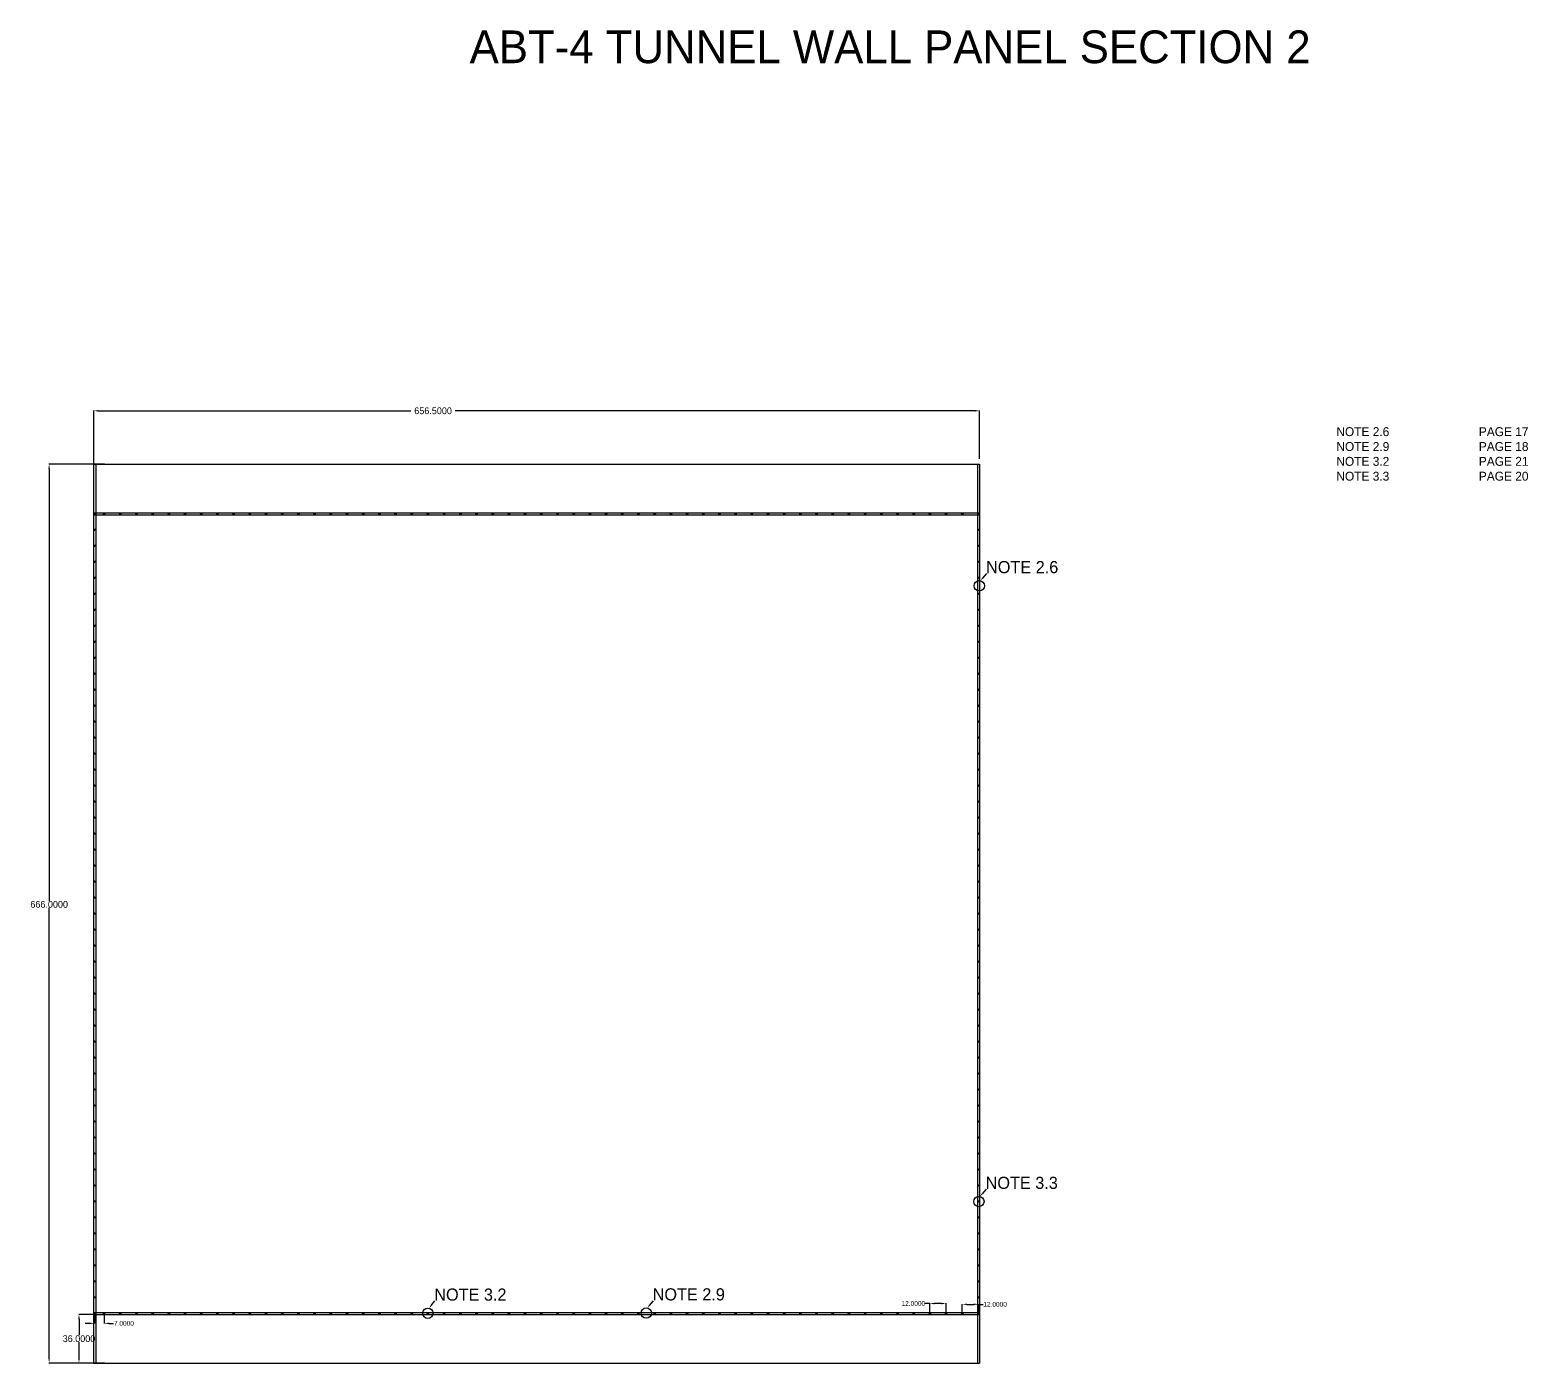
# Model space of a CAD drawing. Header units: inches. Extents: x -1914 to 19746, y -1697 to -663.
# Drawn here: x 10071 to 11181, y -1651 to -663 of the extents above; entities that cross this region are included whole.
import ezdxf

# ---------------------------------------------------------------- set-up
doc = ezdxf.new("R2010")
doc.units = ezdxf.units.IN
doc.header["$MEASUREMENT"] = 0
for name, color, linetype in [('DIMENSION', 7, 'Continuous'), ('FINISH', 1, 'Continuous'), ('GROMMET', 7, 'Continuous'), ('TEXT', 7, 'Continuous'), ('WEBB', 5, 'Continuous')]:
    doc.layers.add(name, color=color, linetype=linetype)
doc.dimstyles.get("Standard").update_dxf_attribs({"dimtxt": 3.5, "dimasz": 3.5, "dimexe": 0.18, "dimexo": 0.0625, "dimgap": 0.09, "dimtad": 0, "dimtih": 1, "dimtoh": 1, "dimdec": 4, "dimzin": 0, "dimdsep": 46, "dimtxsty": 'Standard', "dimcen": 0.09, "dimadec": 0, "dimazin": 0, "dimtfac": 1, "dimtdec": 4, "dimtofl": 0, "dimtmove": 0, "dimatfit": 3, "dimfxl": 0, "dimtolj": 1, "dimtzin": 0, "dimarcsym": 0})

# ---------------------------------------------------------------- blocks, each defined once
blk = doc.blocks.new('*D60')
at = {"layer": 'DEFPOINTS', "color": 0}
for p in [(10084.9, -985), (10129.9, -985), (10129.9, -1651)]:
    blk.add_point(p, dxfattribs=at)
at = {"layer": 'DIMENSION', "color": 0, "lineweight": -2}
for p, q in [((10125.9, -985), (10084.7, -985)), ((10084.9, -988.5), (10084.9, -1308.6)), ((10084.9, -1647.5), (10084.9, -1313.8)), ((10125.9, -1651), (10084.7, -1651))]:
    blk.add_line(p, q, dxfattribs=at)
at = {"layer": 'DIMENSION', "color": 0}
for points in [[(10084.3, -988.5), (10085.4, -988.5), (10084.9, -985)], [(10084.3, -1647.5), (10085.4, -1647.5), (10084.9, -1651)]]:
    blk.add_solid(points, dxfattribs=at)
at = {"layer": 'DIMENSION', "color": 0, "insert": (10084.9, -1311.2), "char_height": 5, "attachment_point": 5}
blk.add_mtext('\\A1;666.0000', dxfattribs=at)
blk = doc.blocks.new('*D34')
at = {"layer": 'DEFPOINTS', "color": 0}
for p in [(10774.4, -945.5), (10774.4, -985), (10117.9, -1021)]:
    blk.add_point(p, dxfattribs=at)
at = {"layer": 'DIMENSION', "color": 0, "lineweight": -2}
for p, q in [((10117.9, -1017), (10117.9, -945.3)), ((10121.4, -945.5), (10353, -945.5)), ((10770.9, -945.5), (10385.7, -945.5)), ((10774.4, -981), (10774.4, -945.3))]:
    blk.add_line(p, q, dxfattribs=at)
at = {"layer": 'DIMENSION', "color": 0}
for points in [[(10121.4, -944.9), (10121.4, -946.1), (10117.9, -945.5)], [(10770.9, -944.9), (10770.9, -946.1), (10774.4, -945.5)]]:
    blk.add_solid(points, dxfattribs=at)
at = {"layer": 'DIMENSION', "color": 0, "insert": (10369.4, -945.5), "char_height": 5, "attachment_point": 5}
blk.add_mtext('\\A1;656.5000', dxfattribs=at)
blk = doc.blocks.new('*D129')
at = {"layer": 'DEFPOINTS', "color": 0}
for p in [(10107, -1615), (10117.9, -1615), (10117.9, -1651)]:
    blk.add_point(p, dxfattribs=at)
at = {"layer": 'TEXT', "color": 0, "lineweight": -2}
for p, q in [((10117.8, -1615), (10106.8, -1615)), ((10107, -1618.5), (10107, -1630.4)), ((10107, -1647.5), (10107, -1635.6)), ((10117.8, -1651), (10106.8, -1651))]:
    blk.add_line(p, q, dxfattribs=at)
at = {"layer": 'TEXT', "color": 0}
for points in [[(10106.4, -1618.5), (10107.6, -1618.5), (10107, -1615)], [(10106.4, -1647.5), (10107.6, -1647.5), (10107, -1651)]]:
    blk.add_solid(points, dxfattribs=at)
at = {"layer": 'TEXT', "color": 0, "insert": (10107, -1633), "char_height": 5, "attachment_point": 5}
blk.add_mtext('\\A1;36.0000', dxfattribs=at)
blk = doc.blocks.new('*D140')
at = {"layer": 'DEFPOINTS', "color": 0}
for p in [(10773.6, -1607.5), (10761.6, -1614.2), (10773.6, -1614.2)]:
    blk.add_point(p, dxfattribs=at)
at = {"layer": 'TEXT', "color": 0, "lineweight": -2}
for p, q in [((10761.6, -1614.2), (10761.6, -1607.3)), ((10765.1, -1607.5), (10770.1, -1607.5)), ((10773.6, -1614.2), (10773.6, -1607.3)), ((10773.6, -1607.5), (10777.1, -1607.5))]:
    blk.add_line(p, q, dxfattribs=at)
at = {"layer": 'TEXT', "color": 0}
for points in [[(10765.1, -1606.9), (10765.1, -1608), (10761.6, -1607.5)], [(10770.1, -1606.9), (10770.1, -1608), (10773.6, -1607.5)]]:
    blk.add_solid(points, dxfattribs=at)
at = {"layer": 'TEXT', "color": 0, "insert": (10785.9, -1607.5), "char_height": 3.5, "attachment_point": 5}
blk.add_mtext('\\A1;12.0000', dxfattribs=at)
blk = doc.blocks.new('*D141')
at = {"layer": 'DEFPOINTS', "color": 0}
for p in [(10737.6, -1606.9), (10737.6, -1614.2), (10749.6, -1614.2)]:
    blk.add_point(p, dxfattribs=at)
at = {"layer": 'TEXT', "color": 0, "lineweight": -2}
for p, q in [((10737.6, -1606.9), (10734.1, -1606.9)), ((10737.6, -1614.2), (10737.6, -1606.7)), ((10746.1, -1606.9), (10741.1, -1606.9)), ((10749.6, -1614.2), (10749.6, -1606.7))]:
    blk.add_line(p, q, dxfattribs=at)
at = {"layer": 'TEXT', "color": 0}
for points in [[(10741.1, -1606.3), (10741.1, -1607.5), (10737.6, -1606.9)], [(10746.1, -1606.3), (10746.1, -1607.5), (10749.6, -1606.9)]]:
    blk.add_solid(points, dxfattribs=at)
at = {"layer": 'TEXT', "color": 0, "insert": (10725.3, -1606.9), "char_height": 3.5, "attachment_point": 5}
blk.add_mtext('\\A1;12.0000', dxfattribs=at)
blk = doc.blocks.new('*D143')
at = {"layer": 'DEFPOINTS', "color": 0}
for p in [(10118.6, -1614.2), (10125.6, -1614.2), (10125.6, -1621.6)]:
    blk.add_point(p, dxfattribs=at)
at = {"layer": 'TEXT', "color": 0, "lineweight": -2}
for p, q in [((10118.6, -1614.3), (10118.6, -1621.7)), ((10125.6, -1614.3), (10125.6, -1621.7)), ((10115.1, -1621.6), (10111.6, -1621.6)), ((10129.1, -1621.6), (10132.6, -1621.6))]:
    blk.add_line(p, q, dxfattribs=at)
at = {"layer": 'TEXT', "color": 0}
for points in [[(10115.1, -1621), (10115.1, -1622.1), (10118.6, -1621.6)], [(10129.1, -1621), (10129.1, -1622.1), (10125.6, -1621.6)]]:
    blk.add_solid(points, dxfattribs=at)
at = {"layer": 'TEXT', "color": 0, "insert": (10140.3, -1621.6), "char_height": 3.5, "attachment_point": 5}
blk.add_mtext('\\A1;7.0000', dxfattribs=at)

msp = doc.modelspace()

# ---------------------------------------------------------------- linework, layer by layer
at = {"layer": 'FINISH'}
for p, q in [((10117.85704, -984.98912), (10774.35704, -984.98912)), ((10117.85704, -1650.98912), (10774.35704, -1650.98912))]:
    msp.add_line(p, q, dxfattribs=at)
at = {"layer": 'GROMMET'}
for centre, radius in [((10118.60704, -1021.73912), 0.5), ((10125.60704, -1021.73912), 0.5), ((10137.60704, -1021.73912), 0.5), ((10149.60704, -1021.73912), 0.5), ((10161.60704, -1021.73912), 0.5), ((10173.60704, -1021.73912), 0.5), ((10185.60704, -1021.73912), 0.5), ((10197.60704, -1021.73912), 0.5), ((10209.60704, -1021.73912), 0.5), ((10221.60704, -1021.73912), 0.5), ((10233.60704, -1021.73912), 0.5), ((10245.60704, -1021.73912), 0.5), ((10257.60704, -1021.73912), 0.5), ((10269.60704, -1021.73912), 0.5), ((10281.60704, -1021.73912), 0.5), ((10293.60704, -1021.73912), 0.5), ((10305.60704, -1021.73912), 0.5), ((10317.60704, -1021.73912), 0.5), ((10329.60704, -1021.73912), 0.5), ((10341.60704, -1021.73912), 0.5), ((10353.60704, -1021.73912), 0.5), ((10365.60704, -1021.73912), 0.5), ((10377.60704, -1021.73912), 0.5), ((10389.60704, -1021.73912), 0.5), ((10401.60704, -1021.73912), 0.5), ((10413.60704, -1021.73912), 0.5), ((10425.60704, -1021.73912), 0.5), ((10437.60704, -1021.73912), 0.5), ((10449.60704, -1021.73912), 0.5), ((10461.60704, -1021.73912), 0.5), ((10473.60704, -1021.73912), 0.5), ((10485.60704, -1021.73912), 0.5), ((10497.60704, -1021.73912), 0.5), ((10509.60704, -1021.73912), 0.5), ((10521.60704, -1021.73912), 0.5), ((10533.60704, -1021.73912), 0.5), ((10545.60704, -1021.73912), 0.5), ((10557.60704, -1021.73912), 0.5), ((10569.60704, -1021.73912), 0.5), ((10581.60704, -1021.73912), 0.5), ((10593.60704, -1021.73912), 0.5), ((10605.60704, -1021.73912), 0.5), ((10617.60704, -1021.73912), 0.5), ((10629.60704, -1021.73912), 0.5), ((10641.60704, -1021.73912), 0.5), ((10653.60704, -1021.73912), 0.5), ((10665.60704, -1021.73912), 0.5), ((10677.60704, -1021.73912), 0.5), ((10689.60704, -1021.73912), 0.5), ((10701.60704, -1021.73912), 0.5), ((10713.60704, -1021.73912), 0.5), ((10725.60704, -1021.73912), 0.5), ((10737.60704, -1021.73912), 0.5), ((10749.60704, -1021.73912), 0.5), ((10761.60704, -1021.73912), 0.5), ((10773.60704, -1021.73912), 0.5), ((10118.60704, -1021.73912), 0.25), ((10125.60704, -1021.73912), 0.25), ((10137.60704, -1021.73912), 0.25), ((10149.60704, -1021.73912), 0.25), ((10161.60704, -1021.73912), 0.25), ((10173.60704, -1021.73912), 0.25), ((10185.60704, -1021.73912), 0.25), ((10197.60704, -1021.73912), 0.25), ((10209.60704, -1021.73912), 0.25), ((10221.60704, -1021.73912), 0.25), ((10233.60704, -1021.73912), 0.25), ((10245.60704, -1021.73912), 0.25), ((10257.60704, -1021.73912), 0.25), ((10269.60704, -1021.73912), 0.25), ((10281.60704, -1021.73912), 0.25), ((10293.60704, -1021.73912), 0.25), ((10305.60704, -1021.73912), 0.25), ((10317.60704, -1021.73912), 0.25), ((10329.60704, -1021.73912), 0.25), ((10341.60704, -1021.73912), 0.25), ((10353.60704, -1021.73912), 0.25), ((10365.60704, -1021.73912), 0.25), ((10377.60704, -1021.73912), 0.25), ((10389.60704, -1021.73912), 0.25), ((10401.60704, -1021.73912), 0.25), ((10413.60704, -1021.73912), 0.25), ((10425.60704, -1021.73912), 0.25), ((10437.60704, -1021.73912), 0.25), ((10449.60704, -1021.73912), 0.25), ((10461.60704, -1021.73912), 0.25), ((10473.60704, -1021.73912), 0.25), ((10485.60704, -1021.73912), 0.25), ((10497.60704, -1021.73912), 0.25), ((10509.60704, -1021.73912), 0.25), ((10521.60704, -1021.73912), 0.25), ((10533.60704, -1021.73912), 0.25), ((10545.60704, -1021.73912), 0.25), ((10557.60704, -1021.73912), 0.25), ((10569.60704, -1021.73912), 0.25), ((10581.60704, -1021.73912), 0.25), ((10593.60704, -1021.73912), 0.25), ((10605.60704, -1021.73912), 0.25), ((10617.60704, -1021.73912), 0.25), ((10629.60704, -1021.73912), 0.25), ((10641.60704, -1021.73912), 0.25), ((10653.60704, -1021.73912), 0.25), ((10665.60704, -1021.73912), 0.25), ((10677.60704, -1021.73912), 0.25), ((10689.60704, -1021.73912), 0.25), ((10701.60704, -1021.73912), 0.25), ((10713.60704, -1021.73912), 0.25), ((10725.60704, -1021.73912), 0.25), ((10737.60704, -1021.73912), 0.25), ((10749.60704, -1021.73912), 0.25), ((10761.60704, -1021.73912), 0.25), ((10773.60704, -1021.73912), 0.25), ((10118.60704, -1033.58912), 0.5), ((10118.60704, -1033.58912), 0.25), ((10773.60704, -1033.58912), 0.5), ((10773.60704, -1033.58912), 0.25), ((10118.60704, -1045.43912), 0.5), ((10118.60704, -1045.43912), 0.25), ((10773.60704, -1045.43912), 0.5), ((10773.60704, -1045.43912), 0.25), ((10118.60704, -1057.28912), 0.5), ((10118.60704, -1057.28912), 0.25), ((10773.60704, -1057.28912), 0.5), ((10773.60704, -1057.28912), 0.25), ((10118.60704, -1069.13912), 0.5), ((10118.60704, -1069.13912), 0.25), ((10773.60704, -1069.13912), 0.5), ((10773.60704, -1069.13912), 0.25), ((10118.60704, -1080.98912), 0.5), ((10118.60704, -1080.98912), 0.25), ((10773.60704, -1080.98912), 0.5), ((10773.60704, -1080.98912), 0.25), ((10118.60704, -1092.83912), 0.5), ((10118.60704, -1092.83912), 0.25), ((10773.60704, -1092.83912), 0.5), ((10773.60704, -1092.83912), 0.25), ((10118.60704, -1104.68912), 0.5), ((10118.60704, -1104.68912), 0.25), ((10773.60704, -1104.68912), 0.5), ((10773.60704, -1104.68912), 0.25), ((10118.60704, -1116.53912), 0.5), ((10118.60704, -1116.53912), 0.25), ((10773.60704, -1116.53912), 0.5), ((10773.60704, -1116.53912), 0.25), ((10118.60704, -1128.38912), 0.5), ((10118.60704, -1128.38912), 0.25), ((10773.60704, -1128.38912), 0.5), ((10773.60704, -1128.38912), 0.25), ((10118.60704, -1140.23912), 0.5), ((10118.60704, -1140.23912), 0.25), ((10773.60704, -1140.23912), 0.5), ((10773.60704, -1140.23912), 0.25), ((10118.60704, -1152.08912), 0.5), ((10118.60704, -1152.08912), 0.25), ((10773.60704, -1152.08912), 0.5), ((10773.60704, -1152.08912), 0.25), ((10118.60704, -1163.93912), 0.5), ((10118.60704, -1163.93912), 0.25), ((10773.60704, -1163.93912), 0.5), ((10773.60704, -1163.93912), 0.25), ((10118.60704, -1175.78912), 0.5), ((10118.60704, -1175.78912), 0.25), ((10773.60704, -1175.78912), 0.5), ((10773.60704, -1175.78912), 0.25), ((10118.60704, -1187.63912), 0.5), ((10118.60704, -1187.63912), 0.25), ((10773.60704, -1187.63912), 0.5), ((10773.60704, -1187.63912), 0.25), ((10118.60704, -1199.48912), 0.5), ((10118.60704, -1199.48912), 0.25), ((10773.60704, -1199.48912), 0.5), ((10773.60704, -1199.48912), 0.25), ((10118.60704, -1211.33912), 0.5), ((10118.60704, -1211.33912), 0.25), ((10773.60704, -1211.33912), 0.5), ((10773.60704, -1211.33912), 0.25), ((10118.60704, -1223.18912), 0.5), ((10118.60704, -1223.18912), 0.25), ((10773.60704, -1223.18912), 0.5), ((10773.60704, -1223.18912), 0.25), ((10118.60704, -1235.03912), 0.5), ((10118.60704, -1235.03912), 0.25), ((10773.60704, -1235.03912), 0.5), ((10773.60704, -1235.03912), 0.25), ((10118.60704, -1246.88912), 0.5), ((10118.60704, -1246.88912), 0.25), ((10773.60704, -1246.88912), 0.5), ((10773.60704, -1246.88912), 0.25), ((10118.60704, -1258.73912), 0.5), ((10118.60704, -1258.73912), 0.25), ((10773.60704, -1258.73912), 0.5), ((10773.60704, -1258.73912), 0.25), ((10118.60704, -1270.58912), 0.5), ((10118.60704, -1270.58912), 0.25), ((10773.60704, -1270.58912), 0.5), ((10773.60704, -1270.58912), 0.25), ((10118.60704, -1282.43912), 0.5), ((10118.60704, -1282.43912), 0.25), ((10773.60704, -1282.43912), 0.5), ((10773.60704, -1282.43912), 0.25), ((10118.60704, -1294.28912), 0.5), ((10118.60704, -1294.28912), 0.25), ((10773.60704, -1294.28912), 0.5), ((10773.60704, -1294.28912), 0.25), ((10118.60704, -1306.13912), 0.5), ((10118.60704, -1306.13912), 0.25), ((10773.60704, -1306.13912), 0.5), ((10773.60704, -1306.13912), 0.25), ((10118.60704, -1317.98912), 0.5), ((10118.60704, -1317.98912), 0.25), ((10773.60704, -1317.98912), 0.5), ((10773.60704, -1317.98912), 0.25), ((10118.60704, -1329.83912), 0.5), ((10118.60704, -1329.83912), 0.25), ((10773.60704, -1329.83912), 0.5), ((10773.60704, -1329.83912), 0.25), ((10118.60704, -1341.68912), 0.5), ((10118.60704, -1341.68912), 0.25), ((10773.60704, -1341.68912), 0.5), ((10773.60704, -1341.68912), 0.25), ((10118.60704, -1353.53912), 0.5), ((10118.60704, -1353.53912), 0.25), ((10773.60704, -1353.53912), 0.5), ((10773.60704, -1353.53912), 0.25), ((10118.60704, -1365.38912), 0.5), ((10118.60704, -1365.38912), 0.25), ((10773.60704, -1365.38912), 0.5), ((10773.60704, -1365.38912), 0.25), ((10118.60704, -1377.23912), 0.5), ((10118.60704, -1377.23912), 0.25), ((10773.60704, -1377.23912), 0.5), ((10773.60704, -1377.23912), 0.25), ((10118.60704, -1389.08912), 0.5), ((10118.60704, -1389.08912), 0.25), ((10773.60704, -1389.08912), 0.5), ((10773.60704, -1389.08912), 0.25), ((10118.60704, -1400.93912), 0.5), ((10118.60704, -1400.93912), 0.25), ((10773.60704, -1400.93912), 0.5), ((10773.60704, -1400.93912), 0.25), ((10118.60704, -1412.78912), 0.5), ((10118.60704, -1412.78912), 0.25), ((10773.60704, -1412.78912), 0.5), ((10773.60704, -1412.78912), 0.25), ((10118.60704, -1424.63912), 0.5), ((10118.60704, -1424.63912), 0.25), ((10773.60704, -1424.63912), 0.5), ((10773.60704, -1424.63912), 0.25), ((10118.60704, -1436.48912), 0.5), ((10118.60704, -1436.48912), 0.25), ((10773.60704, -1436.48912), 0.5), ((10773.60704, -1436.48912), 0.25), ((10118.60704, -1448.33912), 0.5), ((10118.60704, -1448.33912), 0.25), ((10773.60704, -1448.33912), 0.5), ((10773.60704, -1448.33912), 0.25), ((10118.60704, -1460.18912), 0.5), ((10118.60704, -1460.18912), 0.25), ((10773.60704, -1460.18912), 0.5), ((10773.60704, -1460.18912), 0.25), ((10118.60704, -1472.03912), 0.5), ((10118.60704, -1472.03912), 0.25), ((10773.60704, -1472.03912), 0.5), ((10773.60704, -1472.03912), 0.25), ((10118.60704, -1483.88912), 0.5), ((10118.60704, -1483.88912), 0.25), ((10773.60704, -1483.88912), 0.5), ((10773.60704, -1483.88912), 0.25), ((10118.60704, -1495.73912), 0.5), ((10118.60704, -1495.73912), 0.25), ((10773.60704, -1495.73912), 0.5), ((10773.60704, -1495.73912), 0.25), ((10118.60704, -1507.58912), 0.5), ((10118.60704, -1507.58912), 0.25), ((10773.60704, -1507.58912), 0.5), ((10773.60704, -1507.58912), 0.25), ((10118.60704, -1519.43912), 0.5), ((10118.60704, -1519.43912), 0.25), ((10773.60704, -1519.43912), 0.5), ((10773.60704, -1519.43912), 0.25), ((10118.60704, -1531.28912), 0.5), ((10118.60704, -1531.28912), 0.25), ((10773.60704, -1531.28912), 0.5), ((10773.60704, -1531.28912), 0.25), ((10118.60704, -1543.13912), 0.5), ((10118.60704, -1543.13912), 0.25), ((10773.60704, -1543.13912), 0.5), ((10773.60704, -1543.13912), 0.25), ((10118.60704, -1554.98912), 0.5), ((10118.60704, -1554.98912), 0.25), ((10773.60704, -1554.98912), 0.5), ((10773.60704, -1554.98912), 0.25), ((10118.60704, -1566.83912), 0.5), ((10118.60704, -1566.83912), 0.25), ((10773.60704, -1566.83912), 0.5), ((10773.60704, -1566.83912), 0.25), ((10118.60704, -1578.68912), 0.5), ((10118.60704, -1578.68912), 0.25), ((10773.60704, -1578.68912), 0.5), ((10773.60704, -1578.68912), 0.25), ((10118.60704, -1590.53912), 0.5), ((10118.60704, -1590.53912), 0.25), ((10773.60704, -1590.53912), 0.5), ((10773.60704, -1590.53912), 0.25), ((10118.60704, -1602.38912), 0.5), ((10118.60704, -1602.38912), 0.25), ((10773.60704, -1602.38912), 0.5), ((10773.60704, -1602.38912), 0.25), ((10118.60704, -1614.23912), 0.5), ((10118.60704, -1614.23912), 0.25), ((10125.60704, -1614.23912), 0.5), ((10125.60704, -1614.23912), 0.25), ((10137.60704, -1614.23912), 0.5), ((10137.60704, -1614.23912), 0.25), ((10149.60704, -1614.23912), 0.5), ((10149.60704, -1614.23912), 0.25), ((10161.60704, -1614.23912), 0.5), ((10161.60704, -1614.23912), 0.25), ((10173.60704, -1614.23912), 0.5), ((10173.60704, -1614.23912), 0.25), ((10185.60704, -1614.23912), 0.5), ((10185.60704, -1614.23912), 0.25), ((10197.60704, -1614.23912), 0.5), ((10197.60704, -1614.23912), 0.25), ((10209.60704, -1614.23912), 0.5), ((10209.60704, -1614.23912), 0.25), ((10221.60704, -1614.23912), 0.5), ((10221.60704, -1614.23912), 0.25), ((10233.60704, -1614.23912), 0.5), ((10233.60704, -1614.23912), 0.25), ((10245.60704, -1614.23912), 0.5), ((10245.60704, -1614.23912), 0.25), ((10257.60704, -1614.23912), 0.5), ((10257.60704, -1614.23912), 0.25), ((10269.60704, -1614.23912), 0.5), ((10269.60704, -1614.23912), 0.25), ((10281.60704, -1614.23912), 0.5), ((10281.60704, -1614.23912), 0.25), ((10293.60704, -1614.23912), 0.5), ((10293.60704, -1614.23912), 0.25), ((10305.60704, -1614.23912), 0.5), ((10305.60704, -1614.23912), 0.25), ((10317.60704, -1614.23912), 0.5), ((10317.60704, -1614.23912), 0.25), ((10329.60704, -1614.23912), 0.5), ((10329.60704, -1614.23912), 0.25), ((10341.60704, -1614.23912), 0.5), ((10341.60704, -1614.23912), 0.25), ((10353.60704, -1614.23912), 0.5), ((10353.60704, -1614.23912), 0.25), ((10365.60704, -1614.23912), 0.5), ((10365.60704, -1614.23912), 0.25), ((10377.60704, -1614.23912), 0.5), ((10377.60704, -1614.23912), 0.25), ((10389.60704, -1614.23912), 0.5), ((10389.60704, -1614.23912), 0.25), ((10401.60704, -1614.23912), 0.5), ((10401.60704, -1614.23912), 0.25), ((10413.60704, -1614.23912), 0.5), ((10413.60704, -1614.23912), 0.25), ((10425.60704, -1614.23912), 0.5), ((10425.60704, -1614.23912), 0.25), ((10437.60704, -1614.23912), 0.5), ((10437.60704, -1614.23912), 0.25), ((10449.60704, -1614.23912), 0.5), ((10449.60704, -1614.23912), 0.25), ((10461.60704, -1614.23912), 0.5), ((10461.60704, -1614.23912), 0.25), ((10473.60704, -1614.23912), 0.5), ((10473.60704, -1614.23912), 0.25), ((10485.60704, -1614.23912), 0.5), ((10485.60704, -1614.23912), 0.25), ((10497.60704, -1614.23912), 0.5), ((10497.60704, -1614.23912), 0.25), ((10509.60704, -1614.23912), 0.5), ((10509.60704, -1614.23912), 0.25), ((10521.60704, -1614.23912), 0.5), ((10521.60704, -1614.23912), 0.25), ((10533.60704, -1614.23912), 0.5), ((10533.60704, -1614.23912), 0.25), ((10545.60704, -1614.23912), 0.5), ((10545.60704, -1614.23912), 0.25), ((10557.60704, -1614.23912), 0.5), ((10557.60704, -1614.23912), 0.25), ((10569.60704, -1614.23912), 0.5), ((10569.60704, -1614.23912), 0.25), ((10581.60704, -1614.23912), 0.5), ((10581.60704, -1614.23912), 0.25), ((10593.60704, -1614.23912), 0.5), ((10593.60704, -1614.23912), 0.25), ((10605.60704, -1614.23912), 0.5), ((10605.60704, -1614.23912), 0.25), ((10617.60704, -1614.23912), 0.5), ((10617.60704, -1614.23912), 0.25), ((10629.60704, -1614.23912), 0.5), ((10629.60704, -1614.23912), 0.25), ((10641.60704, -1614.23912), 0.5), ((10641.60704, -1614.23912), 0.25), ((10653.60704, -1614.23912), 0.5), ((10653.60704, -1614.23912), 0.25), ((10665.60704, -1614.23912), 0.5), ((10665.60704, -1614.23912), 0.25), ((10677.60704, -1614.23912), 0.5), ((10677.60704, -1614.23912), 0.25), ((10689.60704, -1614.23912), 0.5), ((10689.60704, -1614.23912), 0.25), ((10701.60704, -1614.23912), 0.5), ((10701.60704, -1614.23912), 0.25), ((10713.60704, -1614.23912), 0.5), ((10713.60704, -1614.23912), 0.25), ((10725.60704, -1614.23912), 0.5), ((10725.60704, -1614.23912), 0.25), ((10737.60704, -1614.23912), 0.5), ((10737.60704, -1614.23912), 0.25), ((10749.60704, -1614.23912), 0.5), ((10749.60704, -1614.23912), 0.25), ((10761.60704, -1614.23912), 0.5), ((10761.60704, -1614.23912), 0.25), ((10773.60704, -1614.23912), 0.5), ((10773.60704, -1614.23912), 0.25)]:
    msp.add_circle(centre, radius, dxfattribs=at)
at = {"layer": 'TEXT'}
for p, q in [((10779.47261, -1066.00824), (10776.59189, -1069.48948)), ((10779.1495, -1522.21561), (10776.26878, -1525.69685)), ((10370.56014, -1604.99706), (10367.67943, -1608.4783)), ((10532.40183, -1604.83485), (10529.52111, -1608.31609))]:
    msp.add_line(p, q, dxfattribs=at)
for centre in [(10774.19484, -1075.1238), (10773.87173, -1531.33118), (10365.53238, -1614.11263), (10527.37406, -1613.95042)]:
    msp.add_circle(centre, 3.83358, dxfattribs=at)
for points in [[(10776.27971, -1069.21352), (10776.90408, -1069.76544), (10774.93615, -1071.36258)], [(10775.9566, -1525.42089), (10776.58097, -1525.97281), (10774.61304, -1527.56995)], [(10367.61725, -1608.20234), (10368.24162, -1608.75426), (10366.27369, -1610.3514)], [(10529.45893, -1608.04013), (10530.0833, -1608.59205), (10528.11537, -1610.18919)]]:
    msp.add_solid(points, dxfattribs=at)
at = {"layer": 'WEBB'}
for p, q in [((10117.85704, -984.98912), (10117.85704, -1650.98912)), ((10119.35704, -984.98912), (10119.35704, -1650.98912)), ((10772.85704, -984.98912), (10772.85704, -1650.98912)), ((10774.35704, -984.98912), (10774.35704, -1650.98912)), ((10117.85704, -1020.98912), (10774.35704, -1020.98912)), ((10117.85704, -1022.48912), (10774.35704, -1022.48912)), ((10117.85704, -1613.48912), (10774.35704, -1613.48912)), ((10117.85704, -1614.98912), (10774.35704, -1614.98912))]:
    msp.add_line(p, q, dxfattribs=at)

# ---------------------------------------------------------------- texts
at = {"layer": 'TEXT'}
for s, height, p in [('ABT-4 TUNNEL WALL PANEL SECTION 2', 24.238976, (10396.50015, -687.91719)), ('NOTE 2.6', 9, (10779.19627, -1065.7838)), ('NOTE 3.3', 9, (10778.87316, -1521.99117)), ('NOTE 3.2', 9, (10370.2838, -1604.77262)), ('NOTE 2.9', 9, (10532.12549, -1604.61041))]:
    msp.add_text(s, height=height, dxfattribs=at).set_placement(p)
at = {"layer": 'TEXT', "insert": (11038.7815, -957.62834), "char_height": 6.6, "width": 210.3834797, "attachment_point": 1}
msp.add_mtext('NOTE 2.6^I^I^IPAGE 17\\PNOTE 2.9^I^I^IPAGE 18\\PNOTE 3.2^I^I ^IPAGE 21\\PNOTE 3.3^I^I^IPAGE 20', dxfattribs=at)

# ---------------------------------------------------------------- dimensions: what is measured, and where the dimension line sits
at = {"layer": 'DIMENSION'}
dim = msp.add_linear_dim(base=(10774.35704, -945.48912), p1=(10117.85704, -1020.98912), p2=(10774.35704, -984.98912), dimstyle='Standard', override={"dimscale": 1, "dimtxt": 5, "dimexo": 4, "dimcen": 6, "dimatfit": 3}, dxfattribs=at)
dim.commit()
dim.dimension.update_dxf_attribs({"geometry": '*D34', "text_midpoint": (10369.35704, -945.48912), "dimtype": 160})
dim = msp.add_linear_dim(base=(10084.85704, -984.98912), p1=(10129.85704, -1650.98912), p2=(10129.85704, -984.98912), angle=90, dimstyle='Standard', override={"dimscale": 1, "dimtxt": 5, "dimexo": 4, "dimcen": 6, "dimatfit": 3}, dxfattribs=at)
dim.commit()
dim.dimension.update_dxf_attribs({"geometry": '*D60', "text_midpoint": (10084.85704, -1311.23912), "dimtype": 160})
at = {"layer": 'TEXT'}
for base, p1, p2, picture, middle in [((10737.60704, -1606.89043), (10749.60704, -1614.23912), (10737.60704, -1614.23912), '*D141', (10725.26704, -1606.89043)), ((10773.60704, -1607.45738), (10761.60704, -1614.23912), (10773.60704, -1614.23912), '*D140', (10785.94704, -1607.45738)), ((10125.60704, -1621.55104), (10118.60704, -1614.23912), (10125.60704, -1614.23912), '*D143', (10140.28037, -1621.55104))]:
    dim = msp.add_linear_dim(base=base, p1=p1, p2=p2, dimstyle='Standard', dxfattribs=at)
    dim.commit()
    dim.dimension.update_dxf_attribs({"geometry": picture, "text_midpoint": middle})
dim = msp.add_linear_dim(base=(10106.99787, -1614.98912), p1=(10117.85704, -1650.98912), p2=(10117.85704, -1614.98912), angle=90, dimstyle='Standard', override={"dimtxt": 5}, dxfattribs=at)
dim.commit()
dim.dimension.update_dxf_attribs({"geometry": '*D129', "text_midpoint": (10106.99787, -1632.98912)})

doc.saveas('drawing.dxf')
